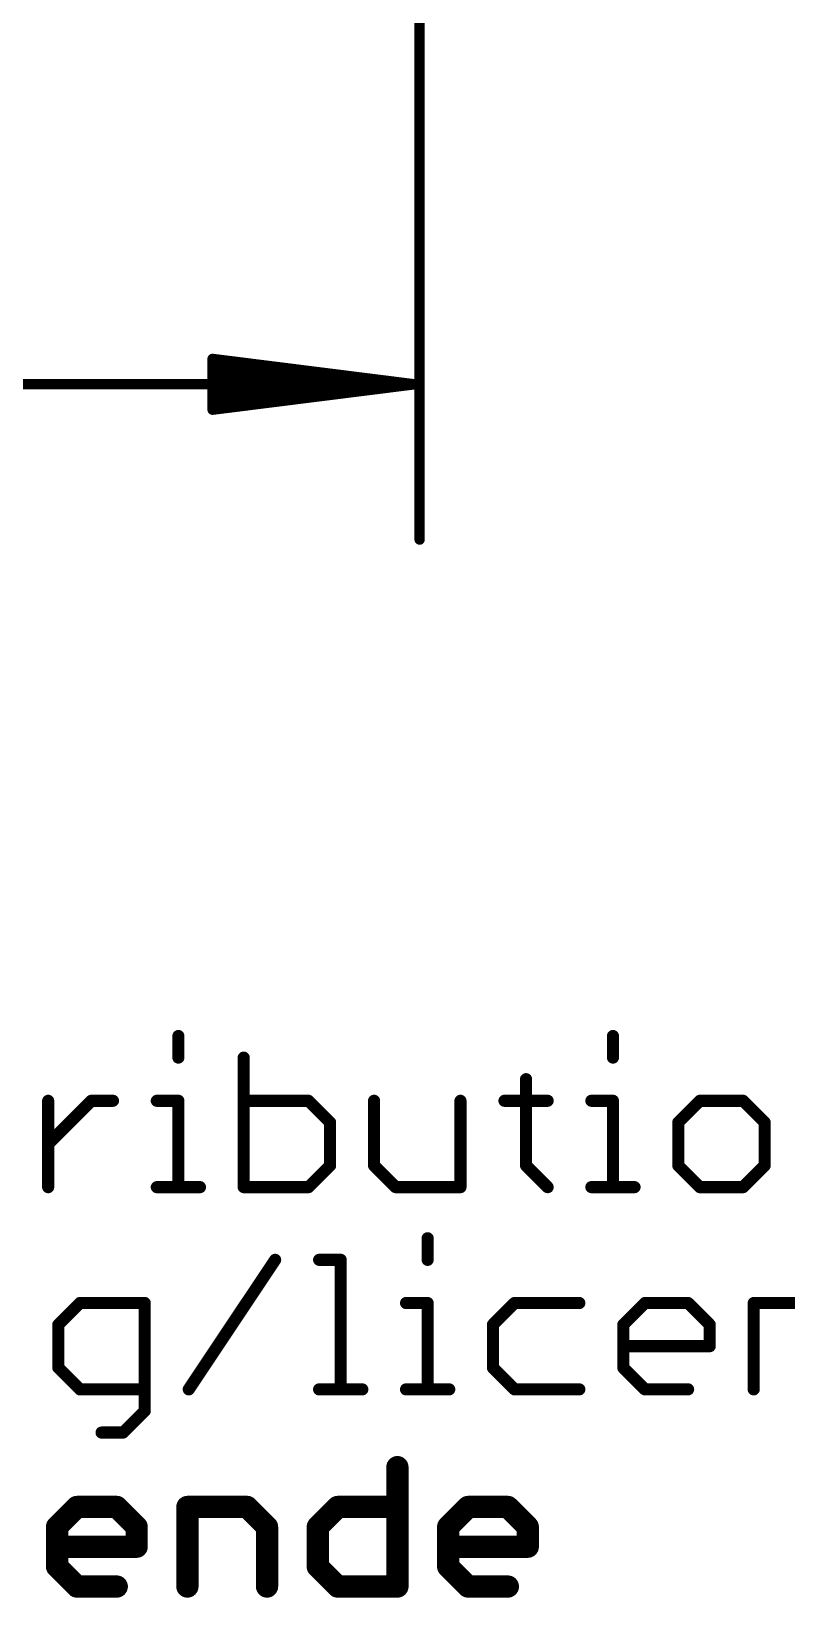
# Model space of a CAD drawing. Extents: x -33 to 74, y -21 to 38.
# Drawn here: x 26.87 to 36.36, y -20.32 to -0.65 of the extents above; entities that cross this region are included whole.
import ezdxf

# ---------------------------------------------------------------- set-up
doc = ezdxf.new("R2010")
doc.units = 0
doc.layers.add('47', color=253, linetype='CONTINUOUS')
doc.layers.add('51', color=53, linetype='CONTINUOUS')

msp = doc.modelspace()

# ---------------------------------------------------------------- linework, layer by layer
at = {"layer": '47', "const_width": 0.13}
for points in [[(31.75, 0), (31.75, -7.03)], [(31.685, -5.08), (29.15, -4.7608)], [(29.15, -4.7608), (29.15, -5.3992)], [(31.685, -5.08), (29.15, -4.82)], [(31.685, -5.08), (29.15, -4.95)], [(0.065, -5.08), (31.685, -5.08)], [(29.15, -5.3992), (31.685, -5.08)], [(29.15, -5.21), (31.685, -5.08)], [(29.15, -5.34), (31.685, -5.08)]]:
    msp.add_lwpolyline(points, dxfattribs=at)
at = {"layer": '47', "const_width": 0.065}
for points in [[(29.1541, -4.7285, 1), (29.1459, -4.793)], [(29.1825, -4.7608, 1), (29.1175, -4.7608)], [(29.1533, -4.7877, 1), (29.1467, -4.8523)], [(29.1517, -4.9175, 1), (29.1483, -4.9825)], [(31.6891, -5.1122, 1), (31.6809, -5.0478)], [(31.6809, -5.1122, 1), (31.6891, -5.0478)], [(31.6883, -5.1123, 1), (31.6817, -5.0477)], [(31.6817, -5.1123, 1), (31.6883, -5.0477)], [(31.6833, -5.1125, 1), (31.6867, -5.0475)], [(31.6867, -5.1125, 1), (31.6833, -5.0475)], [(31.685, -5.1125, 1), (31.685, -5.0475)], [(29.1483, -5.1775, 1), (29.1517, -5.2425)], [(29.1467, -5.3077, 1), (29.1533, -5.3723)], [(29.1459, -5.367, 1), (29.1541, -5.4315)], [(29.1175, -5.3992, 1), (29.1825, -5.3992)], [(31.7175, -7.03, 1), (31.7825, -7.03)]]:
    msp.add_lwpolyline(points, format="xyb", dxfattribs=at)
at = {"layer": '51'}
for points, const_width in [([(28.7207, -13.2656), (28.7207, -13.5368)], 0.1524), ([(34.1779, -13.2656), (34.1779, -13.5368)], 0.1524), ([(29.541, -13.5368), (29.541, -15.1638)], 0.1524), ([(33.0865, -13.808), (33.0865, -14.8926)], 0.1524), ([(27.0853, -15.1638), (27.0853, -14.0791)], 0.1524), ([(27.0853, -14.6215), (27.6276, -14.0791)], 0.1524), ([(27.6276, -14.0791), (27.8988, -14.0791)], 0.1524), ([(28.4496, -14.0791), (28.7207, -14.0791)], 0.1524), ([(28.7207, -14.0791), (28.7207, -15.1638)], 0.1524), ([(30.3545, -14.0791), (29.541, -14.0791)], 0.1524), ([(30.6257, -14.3503), (30.3545, -14.0791)], 0.1524), ([(31.1782, -14.0791), (31.1782, -14.8926)], 0.1524), ([(32.2628, -15.1638), (32.2628, -14.0791)], 0.1524), ([(32.8153, -14.0791), (33.3576, -14.0791)], 0.1524), ([(33.9067, -14.0791), (34.1779, -14.0791)], 0.1524), ([(34.1779, -14.0791), (34.1779, -15.1638)], 0.1524), ([(35.2693, -14.0791), (34.9982, -14.3503)], 0.1524), ([(35.8117, -14.0791), (35.2693, -14.0791)], 0.1524), ([(36.0828, -14.3503), (35.8117, -14.0791)], 0.1524), ([(30.6257, -14.8926), (30.6257, -14.3503)], 0.1524), ([(34.9982, -14.3503), (34.9982, -14.8926)], 0.1524), ([(36.0828, -14.8926), (36.0828, -14.3503)], 0.1524), ([(30.3545, -15.1638), (30.6257, -14.8926)], 0.1524), ([(31.1782, -14.8926), (31.4493, -15.1638)], 0.1524), ([(33.0865, -14.8926), (33.3576, -15.1638)], 0.1524), ([(34.9982, -14.8926), (35.2693, -15.1638)], 0.1524), ([(35.8117, -15.1638), (36.0828, -14.8926)], 0.1524), ([(28.4496, -15.1638), (28.9919, -15.1638)], 0.1524), ([(29.541, -15.1638), (30.3545, -15.1638)], 0.1524), ([(31.4493, -15.1638), (32.2628, -15.1638)], 0.1524), ([(33.9067, -15.1638), (34.4491, -15.1638)], 0.1524), ([(35.2693, -15.1638), (35.8117, -15.1638)], 0.1524), ([(31.8506, -15.8056), (31.8506, -16.0768)], 0.1524), ([(28.8508, -17.7038), (29.9355, -16.0768)], 0.1524), ([(30.488, -16.0768), (30.7591, -16.0768)], 0.1524), ([(30.7591, -16.0768), (30.7591, -17.7038)], 0.1524), ([(27.4848, -16.6191), (27.2137, -16.8903)], 0.1524), ([(28.2983, -16.6191), (27.4848, -16.6191)], 0.1524), ([(28.2983, -17.975), (28.2983, -16.6191)], 0.1524), ([(31.5794, -16.6191), (31.8506, -16.6191)], 0.1524), ([(31.8506, -16.6191), (31.8506, -17.7038)], 0.1524), ([(32.942, -16.6191), (32.6709, -16.8903)], 0.1524), ([(33.7555, -16.6191), (32.942, -16.6191)], 0.1524), ([(34.308, -16.8903), (34.5792, -16.6191)], 0.1524), ([(34.5792, -16.6191), (35.1215, -16.6191)], 0.1524), ([(35.1215, -16.6191), (35.3927, -16.8903)], 0.1524), ([(35.9452, -17.7038), (35.9452, -16.6191)], 0.1524), ([(35.9452, -16.6191), (36.7587, -16.6191)], 0.1524), ([(27.2137, -16.8903), (27.2137, -17.4326)], 0.1524), ([(32.6709, -16.8903), (32.6709, -17.4326)], 0.1524), ([(34.308, -17.4326), (34.308, -16.8903)], 0.1524), ([(35.3927, -16.8903), (35.3927, -17.1615)], 0.1524), ([(35.3927, -17.1615), (34.308, -17.1615)], 0.1524), ([(27.2137, -17.4326), (27.4848, -17.7038)], 0.1524), ([(32.6709, -17.4326), (32.942, -17.7038)], 0.1524), ([(34.5792, -17.7038), (34.308, -17.4326)], 0.1524), ([(27.4848, -17.7038), (28.2983, -17.7038)], 0.1524), ([(30.488, -17.7038), (31.0303, -17.7038)], 0.1524), ([(31.5794, -17.7038), (32.1217, -17.7038)], 0.1524), ([(32.942, -17.7038), (33.7555, -17.7038)], 0.1524), ([(35.1215, -17.7038), (34.5792, -17.7038)], 0.1524), ([(28.0272, -18.2461), (28.2983, -17.975)], 0.1524), ([(27.756, -18.2461), (28.0272, -18.2461)], 0.1524), ([(31.4712, -18.6804), (31.4712, -20.1803)], 0.2794), ([(27.1969, -19.4304), (27.4469, -19.1804)], 0.2794), ([(27.4469, -19.1804), (27.9469, -19.1804)], 0.2794), ([(27.9469, -19.1804), (28.1968, -19.4304)], 0.2794), ([(28.8341, -20.1803), (28.8341, -19.1804)], 0.2794), ([(28.8341, -19.1804), (29.584, -19.1804)], 0.2794), ([(29.584, -19.1804), (29.834, -19.4304)], 0.2794), ([(30.4712, -19.4304), (30.7212, -19.1804)], 0.2794), ([(30.7212, -19.1804), (31.4712, -19.1804)], 0.2794), ([(32.1084, -19.4304), (32.3584, -19.1804)], 0.2794), ([(32.3584, -19.1804), (32.8583, -19.1804)], 0.2794), ([(32.8583, -19.1804), (33.1083, -19.4304)], 0.2794), ([(27.1969, -19.9303), (27.1969, -19.4304)], 0.2794), ([(28.1968, -19.4304), (28.1968, -19.6803)], 0.2794), ([(29.834, -19.4304), (29.834, -20.1803)], 0.2794), ([(30.4712, -19.9303), (30.4712, -19.4304)], 0.2794), ([(32.1084, -19.9303), (32.1084, -19.4304)], 0.2794), ([(33.1083, -19.4304), (33.1083, -19.6803)], 0.2794), ([(28.1968, -19.6803), (27.1969, -19.6803)], 0.2794), ([(33.1083, -19.6803), (32.1084, -19.6803)], 0.2794), ([(27.4469, -20.1803), (27.1969, -19.9303)], 0.2794), ([(30.7212, -20.1803), (30.4712, -19.9303)], 0.2794), ([(32.3584, -20.1803), (32.1084, -19.9303)], 0.2794), ([(27.9469, -20.1803), (27.4469, -20.1803)], 0.2794), ([(31.4712, -20.1803), (30.7212, -20.1803)], 0.2794), ([(32.8583, -20.1803), (32.3584, -20.1803)], 0.2794)]:
    msp.add_lwpolyline(points, dxfattribs=dict(at, const_width=const_width))
for points, const_width in [([(28.7588, -13.2656, 1), (28.6826, -13.2656)], 0.0762), ([(34.216, -13.2656, 1), (34.1398, -13.2656)], 0.0762), ([(28.6826, -13.5368, 1), (28.7588, -13.5368)], 0.0762), ([(29.5791, -13.5368, 1), (29.5029, -13.5368)], 0.0762), ([(34.1398, -13.5368, 1), (34.216, -13.5368)], 0.0762), ([(33.1246, -13.808, 1), (33.0484, -13.808)], 0.0762), ([(27.1234, -14.0791, 1), (27.0472, -14.0791)], 0.0762), ([(27.6276, -14.041, 1), (27.6276, -14.1172)], 0.0762), ([(27.6545, -14.1061, 1), (27.6006, -14.0522)], 0.0762), ([(27.8988, -14.1172, 1), (27.8988, -14.041)], 0.0762), ([(28.4496, -14.041, 1), (28.4496, -14.1172)], 0.0762), ([(28.7588, -14.0791, 1), (28.6826, -14.0791)], 0.0762), ([(28.7207, -14.1172, 1), (28.7207, -14.041)], 0.0762), ([(29.541, -14.041, 1), (29.541, -14.1172)], 0.0762), ([(30.3814, -14.0522, 1), (30.3275, -14.1061)], 0.0762), ([(30.3545, -14.1172, 1), (30.3545, -14.041)], 0.0762), ([(31.2163, -14.0791, 1), (31.1401, -14.0791)], 0.0762), ([(32.3009, -14.0791, 1), (32.2247, -14.0791)], 0.0762), ([(32.8153, -14.041, 1), (32.8153, -14.1172)], 0.0762), ([(33.3576, -14.1172, 1), (33.3576, -14.041)], 0.0762), ([(33.9067, -14.041, 1), (33.9067, -14.1172)], 0.0762), ([(34.216, -14.0791, 1), (34.1398, -14.0791)], 0.0762), ([(34.1779, -14.1172, 1), (34.1779, -14.041)], 0.0762), ([(35.2693, -14.041, 1), (35.2693, -14.1172)], 0.0762), ([(35.2963, -14.1061, 1), (35.2424, -14.0522)], 0.0762), ([(35.8386, -14.0522, 1), (35.7847, -14.1061)], 0.0762), ([(35.8117, -14.1172, 1), (35.8117, -14.041)], 0.0762), ([(30.6638, -14.3503, 1), (30.5876, -14.3503)], 0.0762), ([(30.5987, -14.3772, 1), (30.6526, -14.3234)], 0.0762), ([(35.0363, -14.3503, 1), (34.9601, -14.3503)], 0.0762), ([(34.9712, -14.3234, 1), (35.0251, -14.3772)], 0.0762), ([(36.1209, -14.3503, 1), (36.0447, -14.3503)], 0.0762), ([(36.0559, -14.3772, 1), (36.1098, -14.3234)], 0.0762), ([(27.0583, -14.5945, 1), (27.1122, -14.6484)], 0.0762), ([(30.5876, -14.8926, 1), (30.6638, -14.8926)], 0.0762), ([(30.6526, -14.9196, 1), (30.5987, -14.8657)], 0.0762), ([(31.2051, -14.8657, 1), (31.1512, -14.9196)], 0.0762), ([(31.1401, -14.8926, 1), (31.2163, -14.8926)], 0.0762), ([(33.1134, -14.8657, 1), (33.0595, -14.9196)], 0.0762), ([(33.0484, -14.8926, 1), (33.1246, -14.8926)], 0.0762), ([(35.0251, -14.8657, 1), (34.9712, -14.9196)], 0.0762), ([(34.9601, -14.8926, 1), (35.0363, -14.8926)], 0.0762), ([(36.0447, -14.8926, 1), (36.1209, -14.8926)], 0.0762), ([(36.1098, -14.9196, 1), (36.0559, -14.8657)], 0.0762), ([(27.0472, -15.1638, 1), (27.1234, -15.1638)], 0.0762), ([(28.4496, -15.1257, 1), (28.4496, -15.2019)], 0.0762), ([(28.6826, -15.1638, 1), (28.7588, -15.1638)], 0.0762), ([(28.9919, -15.2019, 1), (28.9919, -15.1257)], 0.0762), ([(29.541, -15.1257, 1), (29.541, -15.2019)], 0.0762), ([(29.5029, -15.1638, 1), (29.5791, -15.1638)], 0.0762), ([(30.3276, -15.1369, 1), (30.3814, -15.1907)], 0.0762), ([(30.3545, -15.2019, 1), (30.3545, -15.1257)], 0.0762), ([(31.4493, -15.1257, 1), (31.4493, -15.2019)], 0.0762), ([(31.4224, -15.1907, 1), (31.4763, -15.1369)], 0.0762), ([(32.2247, -15.1638, 1), (32.3009, -15.1638)], 0.0762), ([(32.2628, -15.2019, 1), (32.2628, -15.1257)], 0.0762), ([(33.3307, -15.1907, 1), (33.3846, -15.1369)], 0.0762), ([(33.9067, -15.1257, 1), (33.9067, -15.2019)], 0.0762), ([(34.1398, -15.1638, 1), (34.216, -15.1638)], 0.0762), ([(34.4491, -15.2019, 1), (34.4491, -15.1257)], 0.0762), ([(35.2693, -15.1257, 1), (35.2693, -15.2019)], 0.0762), ([(35.2424, -15.1907, 1), (35.2963, -15.1369)], 0.0762), ([(35.7847, -15.1369, 1), (35.8386, -15.1907)], 0.0762), ([(35.8117, -15.2019, 1), (35.8117, -15.1257)], 0.0762), ([(31.8887, -15.8056, 1), (31.8125, -15.8056)], 0.0762), ([(29.9672, -16.0979, 1), (29.9038, -16.0557)], 0.0762), ([(30.488, -16.0387, 1), (30.488, -16.1149)], 0.0762), ([(30.7972, -16.0768, 1), (30.721, -16.0768)], 0.0762), ([(30.7591, -16.1149, 1), (30.7591, -16.0387)], 0.0762), ([(31.8125, -16.0768, 1), (31.8887, -16.0768)], 0.0762), ([(27.4848, -16.581, 1), (27.4848, -16.6572)], 0.0762), ([(27.5118, -16.6461, 1), (27.4579, -16.5922)], 0.0762), ([(28.3364, -16.6191, 1), (28.2602, -16.6191)], 0.0762), ([(28.2983, -16.6572, 1), (28.2983, -16.581)], 0.0762), ([(31.5794, -16.581, 1), (31.5794, -16.6572)], 0.0762), ([(31.8887, -16.6191, 1), (31.8125, -16.6191)], 0.0762), ([(31.8506, -16.6572, 1), (31.8506, -16.581)], 0.0762), ([(32.942, -16.581, 1), (32.942, -16.6572)], 0.0762), ([(32.969, -16.6461, 1), (32.9151, -16.5922)], 0.0762), ([(33.7555, -16.6572, 1), (33.7555, -16.581)], 0.0762), ([(34.5792, -16.581, 1), (34.5792, -16.6572)], 0.0762), ([(34.6061, -16.6461, 1), (34.5522, -16.5922)], 0.0762), ([(35.1484, -16.5922, 1), (35.0946, -16.6461)], 0.0762), ([(35.1215, -16.6572, 1), (35.1215, -16.581)], 0.0762), ([(35.9833, -16.6191, 1), (35.9071, -16.6191)], 0.0762), ([(35.9452, -16.581, 1), (35.9452, -16.6572)], 0.0762), ([(27.2518, -16.8903, 1), (27.1756, -16.8903)], 0.0762), ([(27.1867, -16.8634, 1), (27.2406, -16.9172)], 0.0762), ([(32.709, -16.8903, 1), (32.6328, -16.8903)], 0.0762), ([(32.6439, -16.8634, 1), (32.6978, -16.9172)], 0.0762), ([(34.3461, -16.8903, 1), (34.2699, -16.8903)], 0.0762), ([(34.2811, -16.8634, 1), (34.335, -16.9172)], 0.0762), ([(35.4308, -16.8903, 1), (35.3546, -16.8903)], 0.0762), ([(35.3657, -16.9172, 1), (35.4196, -16.8634)], 0.0762), ([(34.308, -17.1234, 1), (34.308, -17.1996)], 0.0762), ([(35.3927, -17.1996, 1), (35.3927, -17.1234)], 0.0762), ([(35.3546, -17.1615, 1), (35.4308, -17.1615)], 0.0762), ([(27.2406, -17.4057, 1), (27.1867, -17.4596)], 0.0762), ([(27.1756, -17.4326, 1), (27.2518, -17.4326)], 0.0762), ([(32.6978, -17.4057, 1), (32.6439, -17.4596)], 0.0762), ([(32.6328, -17.4326, 1), (32.709, -17.4326)], 0.0762), ([(34.335, -17.4057, 1), (34.2811, -17.4596)], 0.0762), ([(34.2699, -17.4326, 1), (34.3461, -17.4326)], 0.0762), ([(27.4848, -17.6657, 1), (27.4848, -17.7419)], 0.0762), ([(27.4579, -17.7307, 1), (27.5118, -17.6769)], 0.0762), ([(28.2983, -17.7419, 1), (28.2983, -17.6657)], 0.0762), ([(28.8191, -17.6827, 1), (28.8825, -17.7249)], 0.0762), ([(30.488, -17.6657, 1), (30.488, -17.7419)], 0.0762), ([(30.721, -17.7038, 1), (30.7972, -17.7038)], 0.0762), ([(31.0303, -17.7419, 1), (31.0303, -17.6657)], 0.0762), ([(31.5794, -17.6657, 1), (31.5794, -17.7419)], 0.0762), ([(31.8125, -17.7038, 1), (31.8887, -17.7038)], 0.0762), ([(32.1217, -17.7419, 1), (32.1217, -17.6657)], 0.0762), ([(32.942, -17.6657, 1), (32.942, -17.7419)], 0.0762), ([(32.9151, -17.7307, 1), (32.969, -17.6769)], 0.0762), ([(33.7555, -17.7419, 1), (33.7555, -17.6657)], 0.0762), ([(34.5792, -17.6657, 1), (34.5792, -17.7419)], 0.0762), ([(34.5522, -17.7307, 1), (34.6061, -17.6769)], 0.0762), ([(35.1215, -17.7419, 1), (35.1215, -17.6657)], 0.0762), ([(35.9071, -17.7038, 1), (35.9833, -17.7038)], 0.0762), ([(28.3253, -18.0019, 1), (28.2714, -17.948)], 0.0762), ([(28.2602, -17.975, 1), (28.3364, -17.975)], 0.0762), ([(27.756, -18.208, 1), (27.756, -18.2842)], 0.0762), ([(28.0002, -18.2192, 1), (28.0541, -18.2731)], 0.0762), ([(28.0272, -18.2842, 1), (28.0272, -18.208)], 0.0762), ([(31.541, -18.6804, 1), (31.4013, -18.6804)], 0.1397), ([(27.4469, -19.1105, 1), (27.4469, -19.2502)], 0.1397), ([(27.4963, -19.2298, 1), (27.3975, -19.131)], 0.1397), ([(27.9963, -19.131, 1), (27.8975, -19.2298)], 0.1397), ([(27.9469, -19.2502, 1), (27.9469, -19.1105)], 0.1397), ([(28.9039, -19.1804, 1), (28.7642, -19.1804)], 0.1397), ([(28.8341, -19.1105, 1), (28.8341, -19.2502)], 0.1397), ([(29.6334, -19.131, 1), (29.5346, -19.2298)], 0.1397), ([(29.584, -19.2502, 1), (29.584, -19.1105)], 0.1397), ([(30.7212, -19.1105, 1), (30.7212, -19.2502)], 0.1397), ([(30.7706, -19.2298, 1), (30.6718, -19.131)], 0.1397), ([(31.4712, -19.2502, 1), (31.4712, -19.1105)], 0.1397), ([(32.3584, -19.1105, 1), (32.3584, -19.2502)], 0.1397), ([(32.4078, -19.2298, 1), (32.309, -19.131)], 0.1397), ([(32.9077, -19.131, 1), (32.8089, -19.2298)], 0.1397), ([(32.8583, -19.2502, 1), (32.8583, -19.1105)], 0.1397), ([(27.2668, -19.4304, 1), (27.1271, -19.4304)], 0.1397), ([(27.1475, -19.381, 1), (27.2463, -19.4798)], 0.1397), ([(28.2667, -19.4304, 1), (28.127, -19.4304)], 0.1397), ([(28.1474, -19.4798, 1), (28.2462, -19.381)], 0.1397), ([(29.9038, -19.4304, 1), (29.7641, -19.4304)], 0.1397), ([(29.7846, -19.4798, 1), (29.8834, -19.381)], 0.1397), ([(30.5411, -19.4304, 1), (30.4014, -19.4304)], 0.1397), ([(30.4218, -19.381, 1), (30.5206, -19.4798)], 0.1397), ([(32.1782, -19.4304, 1), (32.0385, -19.4304)], 0.1397), ([(32.059, -19.381, 1), (32.1578, -19.4798)], 0.1397), ([(33.1782, -19.4304, 1), (33.0385, -19.4304)], 0.1397), ([(33.0589, -19.4798, 1), (33.1577, -19.381)], 0.1397), ([(27.1969, -19.6105, 1), (27.1969, -19.7502)], 0.1397), ([(28.127, -19.6803, 1), (28.2667, -19.6803)], 0.1397), ([(28.1968, -19.7502, 1), (28.1968, -19.6105)], 0.1397), ([(32.1084, -19.6105, 1), (32.1084, -19.7502)], 0.1397), ([(33.0385, -19.6803, 1), (33.1782, -19.6803)], 0.1397), ([(33.1083, -19.7502, 1), (33.1083, -19.6105)], 0.1397), ([(27.2463, -19.8809, 1), (27.1475, -19.9797)], 0.1397), ([(27.1271, -19.9303, 1), (27.2668, -19.9303)], 0.1397), ([(30.5206, -19.8809, 1), (30.4218, -19.9797)], 0.1397), ([(30.4014, -19.9303, 1), (30.5411, -19.9303)], 0.1397), ([(32.1578, -19.8809, 1), (32.059, -19.9797)], 0.1397), ([(32.0385, -19.9303, 1), (32.1782, -19.9303)], 0.1397), ([(27.4469, -20.1105, 1), (27.4469, -20.2502)], 0.1397), ([(27.3975, -20.2297, 1), (27.4963, -20.1309)], 0.1397), ([(27.9469, -20.2502, 1), (27.9469, -20.1105)], 0.1397), ([(30.7212, -20.1105, 1), (30.7212, -20.2502)], 0.1397), ([(30.6718, -20.2297, 1), (30.7706, -20.1309)], 0.1397), ([(31.4712, -20.2502, 1), (31.4712, -20.1105)], 0.1397), ([(32.3584, -20.1105, 1), (32.3584, -20.2502)], 0.1397), ([(32.309, -20.2297, 1), (32.4078, -20.1309)], 0.1397), ([(32.8583, -20.2502, 1), (32.8583, -20.1105)], 0.1397), ([(28.7642, -20.1803, 1), (28.9039, -20.1803)], 0.1397), ([(29.7641, -20.1803, 1), (29.9038, -20.1803)], 0.1397), ([(31.4013, -20.1803, 1), (31.541, -20.1803)], 0.1397)]:
    msp.add_lwpolyline(points, format="xyb", dxfattribs=dict(at, const_width=const_width))

doc.saveas('drawing.dxf')
